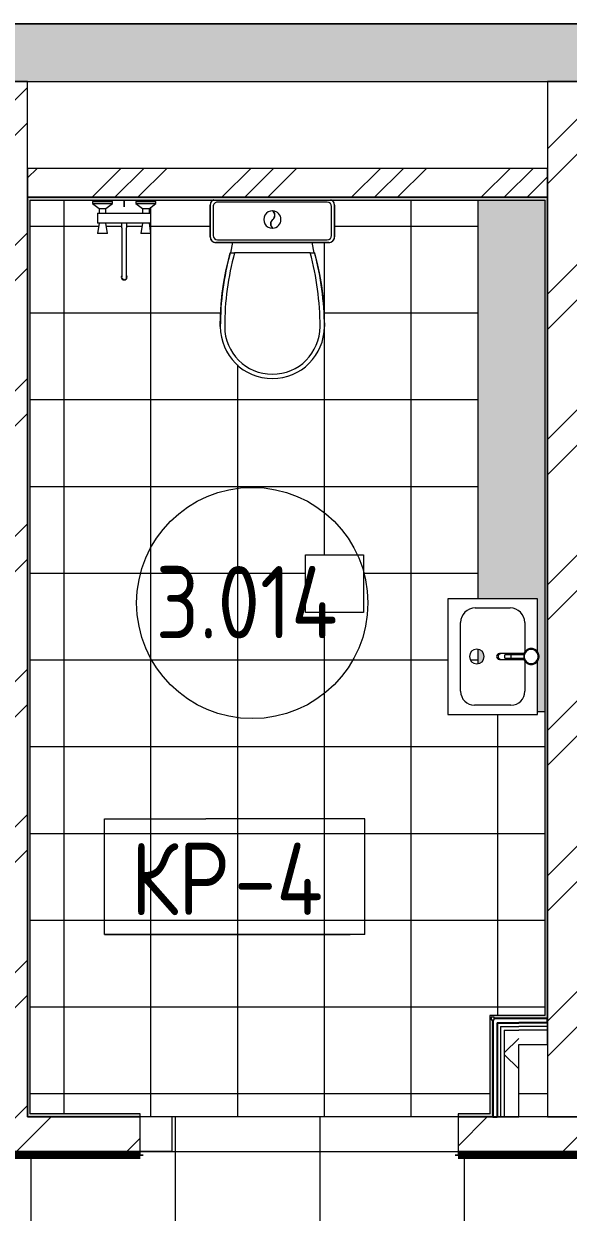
# Model space of a CAD drawing. Header units: millimetres. Extents: x 97 to 215964, y -4577 to 60645.
# Drawn here: x 123215 to 125099, y 54465 to 58575 of the extents above; entities that cross this region are included whole.
import ezdxf

# ---------------------------------------------------------------- set-up
doc = ezdxf.new("R2010")
doc.units = ezdxf.units.MM
doc.linetypes.add('ADSK_Линия сетки', pattern=[2500, 2000, -250, 0, -250])
for name, color, linetype, lineweight in [('A-AREA-____-IDEN', 2, 'Continuous', 20), ('A-FLOR-____-IDEN', 11, 'Continuous', 20), ('A-FLOR-____-OTLN', 192, 'Continuous', 9), ('A-FLOR-____-PATT', 8, 'Continuous', 9), ('A-WALL-____-MCUT', 113, 'Continuous', 9), ('A-WALL-____-PATT', 111, 'Continuous', 9), ('A-WALL-FNSH-MCUT', 113, 'Continuous', 9), ('I-WALL-____-OTLN', 2, 'Continuous', 9), ('P-SANR-FIXT-OTLN', 6, 'Continuous', 9), ('S-COLS-____-MCUT', 52, 'Continuous', 9), ('S-COLS-____-OTLN', 52, 'Continuous', 9), ('S-GRID-____-OTLN', 1, 'Continuous', 9)]:
    doc.layers.add(name, color=color, linetype=linetype, lineweight=lineweight)
doc.styles.add('GOST Common', font='GOST_Common.ttf', dxfattribs={"width": 0.9, "height": 250})
pattern_1 = [(45, (0, 0), (-251.4472, 251.4472), []), (45, (0, 381), (-251.4472, 251.4472), [])]

# ---------------------------------------------------------------- blocks, each defined once
blk = doc.blocks.new('0083_СОШ675_АР_R22_rvt-1-О_АИ_ПП_8_400_Целиком')
at = {"layer": 'A-FLOR-____-PATT', "lineweight": 5}
h = blk.add_hatch(color=221, dxfattribs=at)
h.paths.add_polyline_path([(66195, 56195), (66220, 56195), (66220, 57965), (65990, 57965), (65990, 56586.8), (66195, 56586.8), (66195, 56402.7), (66196.8, 56400.5), (66200.1, 56391.5), (66199.1, 56379.2), (66195, 56367), (66195, 56218.8)])
h.paths.add_polyline_path([(66230, 56195), (66230, 56195), (66230, 56304.2)])
h.paths.add_polyline_path([(65990, 56362.5), (65996, 56363.9), (66004.9, 56370.9), (66009.8, 56381.1), (66009.8, 56392.4), (66004.9, 56402.6), (65996, 56409.7), (65990, 56411), (65990, 56363.9)])
at = {"layer": 'A-WALL-____-PATT', "lineweight": 5}
h = blk.add_hatch(dxfattribs=at)
h.set_pattern_fill('FP_69', color=10, style=0, pattern_type=2)
h.set_pattern_definition([(50, (0, 0), (364.3679, -31.8783), [38.1, -419.1]), (355, (0, 0), (-70.4859, 382.1133), [30.48, -335.28]), (100.451, (30.36, -2.66), (293.885, 350.2334), [32.38, -356.18]), (46.184, (0, 101.6), (542.1585, -84.0858), [57.15, -628.65]), (96.636, (45.2, 94.6), (474.805, 494.8554), [48.57, -534.27]), (351.184, (0, 101.6), (474.8102, 494.85), [45.72, -502.92]), (21, (50.8, 76.2), (303.2285, -204.5305), [38.1, -419.1]), (326, (50.8, 76.2), (123.6039, 368.376), [30.48, -335.28]), (71.451, (76.07, 59.16), (426.8341, 163.8427), [32.38, -356.18]), (37.5, (0, 0), (6.17665, 169.11015), [16.764, -314.452, 16.764, -323.596, -336.55]), (37.5, (0, 0), (6.17665, 169.11015), [-671.576, 16.764, -319.786]), (7.5, (0, 0), (133.63888, 200.3615), [16.764, -177.292, 16.764, -306.832, -128.27]), (7.5, (0, 0), (133.63888, 200.3615), [-517.652, 16.764, -111.506]), (327.5, (-113.28, 0), (271.18182, -11.45836), [16.764, -110.236, 16.764, -379.476, -525.78]), (327.5, (-113.28, 0), (271.18182, -11.45836), [-523.24, 16.764, -509.016]), (317.5, (-164.08, 0), (296.2585, 50.85285), [16.764, -148.336, 16.764, -246.38, -373.38]), (317.5, (-164.08, 0), (296.2585, 50.85285), [-428.244, 16.764, -356.616])])
h.paths.add_polyline_path([(69050, 58375), (69050, 58575), (63750, 58575), (63750, 58375), (68654.6, 58375)])
h.paths.add_polyline_path([(63309.1, 58375), (63350, 58375), (63350, 58575), (63020.2, 58575), (63020.2, 58375)])
h.paths.add_polyline_path([(60270, 58375), (60270, 58575), (59250, 58575), (59250, 58375), (59850.2, 58375)])
h.paths.add_polyline_path([(61820.2, 58375), (61820.2, 58575), (61170, 58575), (61170, 58375), (61736.9, 58375)])
h.paths.add_polyline_path([(58850, 58375), (58850, 58575), (54750, 58575), (54750, 58375), (58592.5, 58375)])
h.paths.add_polyline_path([(52932.6, 58375), (54350, 58375), (54350, 58575), (52850.2, 58575), (52850.2, 58375)])
h.paths.add_polyline_path([(51600.2, 58375), (51600.2, 58575), (50950.2, 58575), (50950.2, 58375), (51045.9, 58375)])
h.paths.add_polyline_path([(49650, 58375), (49650, 58575), (48550.2, 58575), (48550.2, 58375), (49159.3, 58375)])
h.paths.add_polyline_path([(44757.1, 58375), (45350, 58375), (45350, 58575), (44200.2, 58575), (44200.2, 58375)])
h.paths.add_polyline_path([(45750, 58375), (45750.2, 58375), (45750, 58575)])
h.paths.add_polyline_path([(41400.2, 58375), (41400.2, 58575), (41250, 58575), (41250, 58375)])
h.paths.add_polyline_path([(40355, 58375), (40850, 58375), (40850, 58575), (39850.2, 58575), (39850.2, 58375)])
h.paths.add_polyline_path([(37950, 58375), (38600.2, 58375), (38600.2, 58575), (37950, 58575)])
h.paths.add_polyline_path([(36581.7, 58375), (37050, 58375), (37050, 58575), (36350, 58575), (36350, 58375)])
h.paths.add_polyline_path([(35950, 58375), (35950, 58575), (35500.2, 58575), (35500.2, 58375)])
h.paths.add_polyline_path([(31725, 58375), (32700.2, 58375), (32700.2, 58575), (31725, 58575)])
h = blk.add_hatch(dxfattribs=at)
h.set_pattern_fill('FP_7', color=10, style=0, pattern_type=2)
h.set_pattern_definition(pattern_1)
h.paths.add_polyline_path([(64310, 54795), (64430, 54795), (64430, 58375), (64310, 58375), (64310, 54838.6)])
h = blk.add_hatch(dxfattribs=at)
h.set_pattern_fill('FP_7', color=10, style=0, pattern_type=2)
h.set_pattern_definition(pattern_1)
h.paths.add_polyline_path([(66230, 54795), (66350, 54795), (66350, 58375), (66230, 58375), (66230, 54838.6)])
h = blk.add_hatch(dxfattribs=at)
h.set_pattern_fill('FP_11', color=10, style=0, pattern_type=2)
h.set_pattern_definition([(45, (0, 0), (-224.5064, 224.5064), []), (45, (79.38, 0), (0, 449.0128), []), (45, (-79.38, 0), (0, 449.0128), [])])
h.paths.add_polyline_path([(66230, 57975), (66230, 58075), (64430, 58075), (64430, 57975), (66139, 57975)])
h = blk.add_hatch(dxfattribs=at)
h.set_pattern_fill('FP_17', color=252, style=0, pattern_type=2)
h.set_pattern_definition([(45, (0, 0), (-141.42136, 141.42136), []), (135, (0, 0), (-141.42136, -141.42136), [])])
h.paths.add_polyline_path([(66080, 54795), (66130, 54795), (66130, 55095), (66080, 55095), (66080, 54838.6)])
h = blk.add_hatch(dxfattribs=at)
h.set_pattern_fill('FP_7', color=10, style=0, pattern_type=2)
h.set_pattern_definition(pattern_1)
h.paths.add_polyline_path([(69050, 54675), (69050, 54795), (67790, 54795), (67790, 54675)])
h.paths.add_polyline_path([(66139, 54675), (66690, 54675), (66690, 54795), (65920, 54795), (65920, 54675)])
h.paths.add_polyline_path([(64820, 54675), (64820, 54795), (63750, 54795), (63750, 54675)])
at = {"layer": 'A-FLOR-____-OTLN', "color": 90}
for p, q in [((65990, 56586.8), (65990, 57965)), ((65990, 56362.5), (65990, 56411)), ((66220, 56195), (66195, 56195))]:
    blk.add_line(p, q, dxfattribs=at)
at = {"layer": 'A-WALL-____-MCUT', "color": 50, "lineweight": 13}
for p, q in [((63750, 58575), (69050, 58575)), ((69050, 58575), (63750, 58575)), ((63750, 58375), (69050, 58375)), ((64430, 58375), (64310, 58375)), ((64430, 54795), (64430, 58375)), ((66230, 58375), (66230, 54795)), ((66350, 58375), (66230, 58375)), ((66230, 58075), (64430, 58075)), ((64430, 58075), (64430, 57975)), ((66230, 57975), (66230, 58075)), ((64430, 57975), (66230, 57975)), ((66080, 55095), (66080, 54795)), ((66080, 55095), (66130, 55095)), ((66230, 55095), (66130, 55095)), ((66230, 55045), (66230, 55095)), ((66130, 54795), (66130, 55045)), ((66130, 55045), (66230, 55045)), ((64820, 54795), (64430, 54795)), ((64820, 54675), (64820, 54795)), ((66690, 54795), (65920, 54795)), ((65920, 54795), (65920, 54675)), ((66080, 54795), (66130, 54795)), ((66230, 54795), (66350, 54795)), ((63750, 54675), (64820, 54675)), ((65920, 54675), (66690, 54675))]:
    blk.add_line(p, q, dxfattribs=at)
at = {"layer": 'A-WALL-____-MCUT', "color": 130, "lineweight": 25}
for p, q in [((66040, 55130), (66040, 54795)), ((66055, 55135), (66045, 55135)), ((66067.5, 55135), (66055, 55135)), ((66055, 55120), (66055, 54795)), ((66055, 55120), (66067.5, 55120)), ((66080, 55135), (66067.5, 55135)), ((66067.5, 55120), (66130, 55120)), ((66130, 55135), (66080, 55135)), ((66230, 55135), (66130, 55135)), ((66230, 55120), (66130, 55120)), ((66230, 55120), (66230, 55135)), ((66040, 54795), (66055, 54795))]:
    blk.add_line(p, q, dxfattribs=at)
at = {"layer": 'A-WALL-____-MCUT', "color": 10, "lineweight": 5}
for p, q in [((66067.5, 55107.5), (66067.5, 54795)), ((66067.5, 55107.5), (66080, 55107.5)), ((66080, 55107.5), (66130, 55107.5)), ((66230, 55107.5), (66130, 55107.5))]:
    blk.add_line(p, q, dxfattribs=at)
at = {"layer": 'A-WALL-FNSH-MCUT', "color": 90}
for p, q in [((66230, 55107.5), (66230, 55120)), ((66230, 55095), (66230, 55107.5)), ((66055, 54795), (66067.5, 54795)), ((66067.5, 54795), (66080, 54795))]:
    blk.add_line(p, q, dxfattribs=at)
blk = doc.blocks.new('ВК_Унитаз_ГОСТ 30493-96_R20 - С косым выпуском-V165-О_АИ_ПП_8_400_Целиком')
at = {"layer": 'P-SANR-FIXT-OTLN', "color": 22, "lineweight": 18}
for p, q in [((130, 215), (20, 215)), ((20, 215), (130, 215)), ((10, 190), (10, -190)), ((125, 205), (25, 205)), ((140, -190), (140, 190)), ((150, 195), (150, 190.8)), ((150, -195), (150, 195)), ((150, 195), (150, -195)), ((185, 145), (150, 137.4)), ((185, 130.7), (185, 145.7)), ((185, 130.7), (185, -130.7)), ((150, -137.4), (185, -145)), ((185, -145.7), (185, -130.7)), ((25, -205), (125, -205)), ((20, -215), (130, -215)), ((130, -215), (20, -215))]:
    blk.add_line(p, q, dxfattribs=at)
at = {"layer": 'P-SANR-FIXT-OTLN', "color": 22, "lineweight": 18, "flags": 128}
for points in [[(185, 145.7), (222.5, 155.2), (260.3, 163.1), (298.4, 169.6), (336.7, 174.5), (375.2, 177.8), (413.8, 179.6), (440, 180)], [(440, -180), (401.4, -179.2), (362.8, -176.9), (324.4, -173.1), (286.1, -167.7), (248.1, -160.7), (210.4, -152.3), (185, -145.7)]]:
    blk.add_lwpolyline(points, dxfattribs=at)
at = {"layer": 'P-SANR-FIXT-OTLN', "color": 22, "lineweight": 18}
for centre, radius, start, end in [((20, 195), 20, 90, 157.1311), ((20, 195), 20, 90, 148.5961), ((20, 195), 20, 140, 148.4965), ((20, 195), 20, 110, 130), ((20, 195), 20, 90, 100), ((130, 195), 20, 360, 90), ((130, 195), 20, 80, 90), ((130, 195), 20, 0, 90), ((130, 195), 20, 50, 70), ((130, 195), 20, 20, 40), ((25, 190), 15, 90, 180), ((125, 190), 15, 0, 90), ((130, 195), 20, 360, 10), ((440, -786), 966, 90, 105.3062), ((440, -786), 966, 90, 105.3062), ((440, -801), 966, 90, 105.3062), ((440, 0), 180, 0, 90), ((440, 0), 180, 270, 90), ((440, 0), 165, 0, 90), ((55, -10.9), 19.1, 37.7116, 141.5159), ((70, 0.1), 30, 178.194, 1.3536), ((70, -0.1), 30, 2.9611, 176.4965), ((55, -10), 19, 37.7541, 141.885), ((85, 13.3), 19.1, 217.7541, 321.5226), ((85, 12.4), 18.9, 217.7116, 322.1574), ((440, 0), 180, 270, 360), ((440, 0), 165, 270, 0), ((440, 801), 966, 254.6938, 270), ((440, 786), 966, 254.6938, 270), ((440, 786), 966, 254.6938, 270), ((20, -195), 20, 202.8689, 270), ((20, -195), 20, 211.4039, 270), ((20, -195), 20, 211.5072, 220), ((25, -190), 15, 180, 270), ((125, -190), 15, 270, 0), ((130, -195), 20, 270, 0), ((130, -195), 20, 270, 0), ((130, -195), 20, 320, 340), ((130, -195), 20, 350, 0), ((20, -195), 20, 230, 250), ((20, -195), 20, 260, 270), ((130, -195), 20, 270, 280), ((130, -195), 20, 290, 310)]:
    blk.add_arc(centre, radius, start, end, dxfattribs=at)
blk = doc.blocks.new('ВК_Рукомойник_ТТМ_РК-01_R20 - Рукомойник ТТМ РК-01-3466275-О_АИ_ПП_8_400_Целиком')
at = {"layer": 'P-SANR-FIXT-OTLN', "color": 22, "lineweight": 18}
for p, q in [((66195, 56586.8), (65885, 56586.8)), ((65885, 56586.8), (65885, 56186.8)), ((65979.8, 56554.8), (66100.2, 56554.8)), ((66195, 56402.7), (66195, 56586.8)), ((65929, 56266.6), (65929, 56504)), ((66151, 56504), (66151, 56402.7)), ((66151, 56370.9), (66151, 56266.6)), ((66195, 56186.8), (66195, 56370.9)), ((65885, 56186.8), (66195, 56186.8)), ((66103.2, 56218.8), (65976.8, 56218.8))]:
    blk.add_line(p, q, dxfattribs=at)
for centre, radius, start, end in [((65979.8, 56504), 50.8, 90, 180), ((66100.2, 56504), 50.8, 0, 90), ((65985, 56386.8), 25.4, 90, 270), ((65985, 56386.8), 25.4, 270, 90), ((65976.8, 56266.6), 47.8, 180, 270), ((66103.2, 56266.6), 47.8, 270, 0)]:
    blk.add_arc(centre, radius, start, end, dxfattribs=at)
blk = doc.blocks.new('xxx_Смеситель_Для рукомойника_R20 - Однорукояточный-V166-О_АИ_ПП_8_400_Целиком')
at = {"layer": 'P-SANR-FIXT-OTLN', "color": 170, "lineweight": 18}
for p, q in [((66066.9, 56396.8), (66063, 56396.8)), ((66089.6, 56396.8), (66066.9, 56396.8)), ((66102.7, 56392.8), (66082, 56392.8)), ((66082, 56391.8), (66082, 56392.8)), ((66082, 56392.8), (66082, 56391.8)), ((66082, 56381.8), (66082, 56391.8)), ((66147.8, 56396.8), (66089.6, 56396.8)), ((66148.4, 56392.8), (66102.7, 56392.8)), ((66102.8, 56391.8), (66102.8, 56381.8)), ((66063, 56376.8), (66066.9, 56376.8)), ((66066.9, 56376.8), (66089.6, 56376.8)), ((66082, 56381.8), (66082, 56380.8)), ((66082, 56380.8), (66082, 56381.8)), ((66082, 56380.8), (66102.7, 56380.8)), ((66089.6, 56376.8), (66147.8, 56376.8)), ((66102.7, 56380.8), (66148.4, 56380.8))]:
    blk.add_line(p, q, dxfattribs=at)
for radius, start, end in [(27.5, 90, 168.9224), (27.5, 135, 168.0233), (24.5, 90, 270), (24.5, 165, 169.7702), (24.5, 165, 169.7702), (27.5, 113.3122, 126.6881), (27.5, 90, 108.0231), (27.5, 71.9769, 90), (27.5, 270, 90), (24.5, 270, 90), (27.5, 53.3119, 66.6878), (27.5, 11.9767, 45), (27.5, 353.3116, 6.6875), (27.5, 191.0769, 270), (27.5, 191.9774, 225), (24.5, 190.2298, 195), (24.5, 190.2298, 195), (27.5, 233.3128, 246.6887), (27.5, 251.9777, 270), (27.5, 270, 288.0223), (27.5, 293.3113, 306.6872), (27.5, 315, 348.0226)]:
    blk.add_arc((66173, 56386.8), radius, start, end, dxfattribs=at)
for start_param, end_param in [(0, 1.570796), (1.570796, 3.141593)]:
    blk.add_ellipse((66063, 56386.8), major_axis=(0, 10), ratio=0.965926, start_param=start_param, end_param=end_param, dxfattribs=at)
for points, knots in [([(66059.8, 56386.8), (66059.8, 56387.6), (66059.9, 56389), (66060.3, 56390.6), (66060.7, 56391.8), (66061.2, 56392.7), (66061.6, 56393.4), (66062, 56394), (66062.6, 56394.7), (66063.2, 56395.3), (66063.8, 56395.7), (66064.2, 56396), (66064.6, 56396.2), (66065.1, 56396.4), (66065.5, 56396.6), (66066, 56396.7), (66066.4, 56396.8), (66066.7, 56396.8), (66066.9, 56396.8)], [0, 0, 0, 0, 0.0833333, 0.125, 0.1666667, 0.2083333, 0.2291667, 0.25, 0.2916667, 0.3333333, 0.3541667, 0.375, 0.3958333, 0.4166667, 0.4375, 0.4583333, 0.4791667, 0.5, 0.5, 0.5, 0.5]), ([(66093.3, 56391.8), (66092.9, 56393.3), (66092.1, 56395.2), (66090.7, 56396.5), (66090, 56396.8), (66089.6, 56396.8)], [0.1666667, 0.1666667, 0.1666667, 0.1666667, 0.3333333, 0.4166667, 0.5, 0.5, 0.5, 0.5]), ([(66102.3, 56392.8), (66102.3, 56392.8), (66102.3, 56392.7), (66102.3, 56392.6), (66102.2, 56392.5), (66102.2, 56392.2), (66102.2, 56391.9), (66102.2, 56391.8)], [0, 0, 0, 0, 0.166667, 0.333333, 0.5, 0.666667, 1, 1, 1, 1]), ([(66149.4, 56393.4), (66149.4, 56393.4), (66149.4, 56393.2), (66149.3, 56392.9), (66149.1, 56392.2), (66149, 56391.6), (66148.9, 56391.3)], [0.77430556, 0.77430556, 0.77430556, 0.77430556, 0.78298611, 0.79166667, 0.82638889, 0.86111111, 0.86111111, 0.86111111, 0.86111111]), ([(66066.9, 56376.8), (66066.7, 56376.8), (66066.4, 56376.8), (66066, 56376.9), (66065.5, 56377), (66065.1, 56377.1), (66064.6, 56377.3), (66064.2, 56377.5), (66063.8, 56377.8), (66063.3, 56378.1), (66062.9, 56378.5), (66062.4, 56379), (66062, 56379.5), (66061.6, 56380.2), (66061.2, 56380.8), (66060.7, 56381.8), (66060.3, 56382.9), (66059.9, 56384.6), (66059.8, 56385.9), (66059.8, 56386.8)], [0.5, 0.5, 0.5, 0.5, 0.5208333, 0.5416667, 0.5625, 0.5833333, 0.6041667, 0.625, 0.6458333, 0.6666667, 0.6875, 0.7083333, 0.75, 0.7708333, 0.7916667, 0.8333333, 0.875, 0.9166667, 1, 1, 1, 1]), ([(66102.7, 56380.8), (66102.7, 56380.8), (66102.8, 56380.8), (66102.8, 56380.9), (66102.8, 56381.1), (66102.8, 56381.3), (66102.8, 56381.6), (66102.8, 56381.8)], [0, 0, 0, 0, 0.166667, 0.333333, 0.5, 0.666667, 1, 1, 1, 1]), ([(66148.9, 56382.2), (66149, 56382), (66149.1, 56381.5), (66149.2, 56380.9), (66149.3, 56380.5), (66149.4, 56380.3), (66149.4, 56380.2)], [0.13888889, 0.13888889, 0.13888889, 0.13888889, 0.16666667, 0.19444444, 0.20833333, 0.22222222, 0.22222222, 0.22222222, 0.22222222])]:
    blk.add_open_spline(points, degree=3, knots=knots, dxfattribs=at)
for points in [[(66102.8, 56391.8), (66102.8, 56391.9), (66102.8, 56392.3), (66102.8, 56392.7), (66102.8, 56392.8), (66102.7, 56392.8)], [(66148.3, 56391.8), (66148, 56390.1), (66147.6, 56386.8), (66148, 56383.4), (66148.3, 56381.8)], [(66147.9, 56392.7), (66147.9, 56392.7), (66148, 56392.8), (66148, 56392.8), (66148, 56392.8)], [(66148.4, 56392.7), (66148.4, 56392.7), (66148.4, 56392.6), (66148.4, 56392.5), (66148.4, 56392.3), (66148.3, 56392), (66148.3, 56391.9), (66148.3, 56391.8)], [(66089.6, 56376.8), (66090, 56376.8), (66090.7, 56377), (66091.8, 56378), (66092.7, 56379.6), (66093.1, 56381), (66093.3, 56381.8)], [(66102.2, 56381.8), (66102.2, 56381.6), (66102.2, 56381.2), (66102.3, 56380.9), (66102.3, 56380.8), (66102.3, 56380.8)], [(66148, 56380.8), (66148, 56380.8), (66148, 56380.8), (66148, 56380.8)], [(66148.3, 56381.8), (66148.3, 56381.7), (66148.3, 56381.5), (66148.4, 56381.3), (66148.4, 56381.1), (66148.4, 56380.9), (66148.4, 56380.8), (66148.4, 56380.8)]]:
    blk.add_open_spline(points, degree=3, dxfattribs=at)
blk = doc.blocks.new('Смеситель для внутр_поливочного крана - Смеситель-V196-О_АИ_ПП_8_400_Целиком')
at = {"layer": 'P-SANR-FIXT-OTLN', "color": 170, "lineweight": 18}
for p, q in [((-8, 231), (-8, 91)), ((8, 91), (8, 231)), ((-92, 110.1), (-87, 75)), ((-92, 110.1), (-75, 110.1)), ((-89, 111.1), (-89, 110.1)), ((-75, 111.1), (-75, 111.1)), ((-75, 111.1), (-75, 111.1)), ((-75, 110.1), (-58, 110.1)), ((-63, 75), (-58, 110.1)), ((-61, 110.1), (-61, 111.1)), ((58, 110.1), (63, 75)), ((58, 110.1), (75, 110.1)), ((61, 111.1), (61, 110.1)), ((75, 111.1), (75, 111.1)), ((75, 111.1), (75, 111.1)), ((75, 110.1), (92, 110.1)), ((87, 75), (92, 110.1)), ((89, 110.1), (89, 111.1)), ((-92, 75), (-92, 40)), ((-92, 75), (-75, 75)), ((-75, 75), (75, 75)), ((75, 75), (92, 75)), ((92, 40), (92, 75)), ((-87, 23.4), (-110, 6.7)), ((-110, 6.7), (-110, 0)), ((-40, 6.7), (-110, 6.7)), ((-40, 0), (-110, 0)), ((-75, 40), (-92, 40)), ((-87, 40), (-87, 23.4)), ((-63, 23.4), (-87, 23.4)), ((75, 40), (-75, 40)), ((-63, 23.4), (-63, 40)), ((-40, 6.7), (-63, 23.4)), ((-40, 0), (-40, 6.7)), ((0, -5.5), (0, 18)), ((0, 18), (0, -5.5)), ((63, 23.4), (40, 6.7)), ((40, 6.7), (40, 0)), ((110, 6.7), (40, 6.7)), ((63, 40), (63, 23.4)), ((87, 23.4), (63, 23.4)), ((92, 40), (75, 40)), ((87, 23.4), (87, 40)), ((110, 6.7), (87, 23.4)), ((110, 0), (110, 6.7)), ((110, 0), (40, 0))]:
    blk.add_line(p, q, dxfattribs=at)
at = {"layer": 'P-SANR-FIXT-OTLN', "color": 170, "lineweight": 18, "flags": 128}
for points in [[(-8, 261), (-8, 261), (-8, 260.9), (-8, 260.8), (-8, 260.6), (-8, 260.4), (-8, 260.1), (-8, 259.8), (-8, 259.5), (-8, 259.1), (-8, 258.6), (-8, 258.1), (-8, 257.6), (-8, 257), (-8, 256.4), (-8, 255.8), (-8, 255.1), (-8, 254.3), (-8, 253.6), (-8, 252.7), (-8, 251.9), (-8, 251), (-8, 250.1), (-8, 249.2), (-8, 248.2), (-8, 247.2), (-8, 246.2), (-8, 245.1), (-8, 244.1), (-8, 243), (-8, 241.9), (-8, 240.7), (-8, 239.6), (-8, 238.4), (-8, 237.3), (-8, 236.1), (-8, 234.9), (-8, 233.7), (-8, 232.5), (-8, 231.3), (-8, 231)], [(8, 231), (8, 232.2), (8, 233.4), (8, 234.6), (8, 235.8), (8, 237), (8, 238.1), (8, 239.3), (8, 240.4), (8, 241.6), (8, 242.7), (8, 243.8), (8, 244.9), (8, 245.9), (8, 246.9), (8, 247.9), (8, 248.9), (8, 249.9), (8, 250.8), (8, 251.7), (8, 252.5), (8, 253.3), (8, 254.1), (8, 254.9), (8, 255.6), (8, 256.2), (8, 256.9), (8, 257.5), (8, 258), (8, 258.5), (8, 259), (8, 259.4), (8, 259.7), (8, 260.1), (8, 260.3), (8, 260.6), (8, 260.7), (8, 260.9), (8, 261), (8, 261)], [(-8, 74.8), (-8, 75.8), (-8, 76.9), (-8, 77.9), (-8, 79), (-8, 80.1), (-8, 81.3), (-8, 82.4), (-8, 83.6), (-8, 84.7), (-8, 85.9), (-8, 87.1), (-8, 88.3), (-8, 89.5), (-8, 90.7), (-8, 91)], [(8, 91), (8, 89.8), (8, 88.6), (8, 87.4), (8, 86.2), (8, 85), (8, 83.9), (8, 82.7), (8, 81.6), (8, 80.4), (8, 79.3), (8, 78.2), (8, 77.1), (8, 76.1), (8, 75.1)]]:
    blk.add_lwpolyline(points, dxfattribs=at)
at = {"layer": 'P-SANR-FIXT-OTLN', "color": 170, "lineweight": 18}
for radius, start, end in [(10, 0, 180), (10, 360, 180), (10, 180, 210), (10, 180, 210), (8, 165, 180), (8, 30, 105), (10, 330, 360), (10, 330, 360)]:
    blk.add_arc((0, 261), radius, start, end, dxfattribs=at)
blk = doc.blocks.new('0083_СОШ675_ВК_R22_rvt-1-О_АИ_ПП_8_400_Целиком')
at = {"layer": 'P-SANR-FIXT-OTLN', "color": 170, "lineweight": 18}
for name, p, rotation in [('Смеситель для внутр_поливочного крана - Смеситель-V196-О_АИ_ПП_8_400_Целиком', (64765, 57960), 180), ('ВК_Унитаз_ГОСТ 30493-96_R20 - С косым выпуском-V165-О_АИ_ПП_8_400_Целиком', (65277.6, 57968), 269.9999999999997)]:
    blk.add_blockref(name, p, dxfattribs=dict(at, rotation=rotation))
for name in ['ВК_Рукомойник_ТТМ_РК-01_R20 - Рукомойник ТТМ РК-01-3466275-О_АИ_ПП_8_400_Целиком', 'xxx_Смеситель_Для рукомойника_R20 - Однорукояточный-V166-О_АИ_ПП_8_400_Целиком']:
    blk.add_blockref(name, (0, 0), dxfattribs=at)
blk = doc.blocks.new('BSC_Колонна _Прямоугольная - ПР-1_Профиль торцевой для плитки-3497357-О_АИ_ПП_8_400_Целиком')
at = {"layer": 'S-COLS-____-MCUT'}
for p, q in [((5, 5), (-5, 5)), ((-5, 5), (-5, -5)), ((5, -5), (5, 5)), ((-5, -5), (5, -5))]:
    blk.add_line(p, q, dxfattribs=at)
blk = doc.blocks.new('ADSK_Марка_Перекрытие - Типоразмер_ADSK_Марка-158127-О_АИ_ПП_8_400_Целиком')
at = {"layer": 'A-FLOR-____-IDEN'}
for p, q in [((-4.5, 4), (-1, 4)), ((-4.5, 0), (-4.5, 4)), ((4.5, 4), (-1, 4)), ((4.5, 0), (4.5, 4)), ((4.5, 0), (-4.5, 0)), ((-4.5, 0), (4, 0))]:
    blk.add_line(p, q, dxfattribs=at)
blk = doc.blocks.new('ADSK_Марка_Помещение_ОдноЗначение - Номер-159740-О_АИ_ПП_8_400_Целиком')
at = {"layer": 'A-AREA-____-IDEN'}
blk.add_circle((0, 0), 4, dxfattribs=at)

msp = doc.modelspace()

# ---------------------------------------------------------------- hatches: boundary and pattern name
at = {"layer": 'A-FLOR-____-PATT'}
h = msp.add_hatch(dxfattribs=at)
h.set_pattern_fill('FP_199', color=256, style=0, pattern_type=2)
h.set_pattern_definition([(0, (109740.37, 54875), (0, 500), []), (90, (109740.37, 54875), (-500, 3e-14), [])])
h.paths.add_polyline_path([(113347.887824, 51375.000586), (113347.915173, 51374.999414), (113617.089904, 51374.999414)])
h.paths.add_polyline_path([(125947.887824, 51374.999414), (125947.887824, 51390.000586), (128047.865903, 51390.000586), (128047.865903, 54660.000586), (126587.910289, 54660.000586), (126587.910289, 54675), (125487.910289, 54675), (125487.910289, 54660.000586), (124717.887824, 54660.000586), (124717.881378, 54795), (123727.865903, 54795), (123727.865903, 54675), (123617.887824, 54675), (123617.887824, 54660.000586), (122562.875878, 54660.000586), (122562.875878, 54475), (122557.875878, 54475), (122557.875878, 54465), (122547.875878, 54465), (122547.865903, 54460), (122147.875878, 54460), (122147.865903, 54465), (122137.875878, 54465), (122137.875878, 54474.999414), (122132.875878, 54474.999414), (122132.875878, 58274.820999), (121887.875878, 58274.820999), (121887.875878, 58360.011786), (120477.865903, 58360.011786), (120477.865903, 58109.999414), (120462.865903, 58109.999414), (120462.887824, 57009.999414), (120477.865903, 57009.999414), (120477.865903, 54675.000586), (120472.865903, 54675.000586), (120472.865903, 54665.000586), (120462.865903, 54665.000586), (120462.865903, 54660.000586), (118062.865903, 54660.000586), (118062.865903, 54475.000586), (118057.865903, 54475), (118057.865903, 54465.000586), (118047.865903, 54465.000586), (118047.865903, 54460.000586), (117647.865903, 54460.000586), (117647.865903, 54465.000586), (117637.865903, 54465.000586), (117637.865903, 54475.000586), (117632.865903, 54475), (117632.865903, 54655.001172), (117105.666932, 54655.001172), (117105.666932, 54660.000586), (113562.865903, 54660.000586), (113562.865903, 54475.000586), (113557.865903, 54475), (113557.865903, 54465.000586), (113547.865903, 54465.000586), (113547.865903, 54460.000586), (113147.865903, 54460.000586), (113147.865903, 54465.000586), (113137.865903, 54465.000586), (113137.865903, 54474.999414), (113132.865903, 54474.999414), (113132.865903, 54660.000586), (112277.865903, 54660.000586), (112277.865903, 54665.000586), (112267.865903, 54665.000586), (112267.865903, 54675.000586), (112262.865903, 54675.874627), (112262.865903, 55039.999414), (112277.865903, 55039.999414), (112277.865903, 55709.999414), (112262.865903, 55709.999414), (112262.865903, 56254.999414), (112277.865903, 56254.999414), (112277.865903, 56924.999414), (112262.865903, 56924.999414), (112262.865903, 57369.999414), (112277.865903, 57369.999414), (112277.865903, 58039.999414), (112262.865903, 58039.999414), (112262.865903, 58360), (108863.094875, 58360), (108863.094875, 58168.000586), (108858.094875, 58168.000586), (108858.094875, 58158.000586), (108848.094875, 58158.000586), (108847.865756, 58153.000586), (108447.865903, 58153.000586), (108447.844094, 58158.000586), (108437.865903, 58158.000586), (108437.865903, 58168.000586), (108432.865903, 58168.000586), (108432.865903, 58360), (104563.094875, 58360), (104563.094875, 58168.000586), (104558.094875, 58168.000586), (104558.094875, 58158.000586), (104548.094875, 58158.000586), (104547.865903, 58153.000586), (104147.887824, 58153.000586), (104147.844094, 58158.000586), (104137.887824, 58158.000586), (104137.887824, 58168.000586), (104132.887824, 58168.000586), (104132.887824, 58360), (100063.094875, 58360), (100063.094875, 58168.001172), (100058.094875, 58168.001172), (100058.094875, 58158.001172), (100048.094875, 58158.001172), (100047.844127, 58153.001172), (99647.865903, 58153.001172), (99647.844094, 58158.001172), (99637.865903, 58158.001172), (99637.865903, 58168.001172), (99632.865903, 58168.001172), (99632.865903, 58360.05818), (95163.116796, 58359.997374), (95163.116796, 58175.000586), (95158.116796, 58175), (95158.116796, 58165.000586), (95148.116796, 58165.000586), (95147.865803, 58160.000586), (94747.865903, 58160.000586), (94747.83858, 58165.000586), (94737.865903, 58165.000586), (94737.865903, 58175.000586), (94732.865903, 58175.903658), (94732.865903, 58360.05818), (91447.865903, 58359.153685), (91447.865903, 58099.999414), (91432.865903, 58099.999414), (91432.887824, 57429.999414), (91447.865903, 57429.999414), (91447.865903, 55609.999414), (91432.865903, 55609.999414), (91432.887824, 54939.999414), (91447.865903, 54939.999414), (91447.865903, 54374.999707), (91232.865903, 54374.999707), (91232.887824, 51674.999707), (91447.865903, 51674.999707), (91448.898748, 51390.000586), (95747.865903, 51390.000586), (95748.201936, 51374.999414), (98247.865903, 51374.999414), (98247.865903, 51390.000586), (105097.887824, 51390.000586), (105097.887824, 51375.000586), (106197.887824, 51374.999414), (106197.887824, 51390.000586), (111897.926742, 51390.000586), (111898.372184, 51374.999414), (112997.926742, 51374.999414), (112997.926742, 51390.000586), (114082.887824, 51390.000586), (114082.889081, 51375.000586), (116082.887824, 51374.999414), (116082.887824, 51390.000586), (124847.887824, 51390.000586), (124847.889934, 51375.000586), (124936.928693, 51375.000586)])
h.paths.add_polyline_path([(118167.865903, 51375), (118167.862527, 51375.000586), (118047.887824, 51375.000586)])
h.paths.add_polyline_path([(117317.486852, 54335.471708), (117322.573205, 54336.294976), (117316.623789, 54336.033665)])
h.paths.add_polyline_path([(117161.210824, 54485.215954), (117160.986852, 54492.477542), (117160.572639, 54492.477542), (117160.792352, 54489.977542)])
h.paths.add_polyline_path([(117474.401066, 54492.477542), (117472.986852, 54492.477542), (117474.179665, 54489.977542)])
h.paths.add_polyline_path([(117337.791762, 54336.790443), (117337.610033, 54337.478492), (117337.610033, 54336.796702)])
h.paths.add_polyline_path([(117317.486852, 54335.471708), (117292.162538, 54337.655731), (117274.52639, 54341.54585), (117251.2799, 54350.095785), (117231.685576, 54361.111481), (117214.713579, 54374.705094), (117195.175825, 54393.658277), (117188.997864, 54403.413831), (117176.500071, 54424.103452), (117164.143679, 54462.292771), (117161.326976, 54478.461488), (117159.986852, 54618.010847), (117160.986852, 54654.977542), (117474.986852, 54653.977542), (117474.361919, 54482.669965), (117467.909388, 54448.74092), (117466.080071, 54441.887602), (117460.645885, 54428.727542), (117453.366772, 54414.727542), (117444.94877, 54400.529333), (117439.79788, 54394.560594), (117433.619918, 54386.734718), (117426.070637, 54379.497471), (117419.390681, 54373.004497), (117410.391251, 54366.296943), (117403.288128, 54360.991355), (117393.18366, 54355.289784), (117382.929361, 54349.684638), (117373.532739, 54345.473086), (117372.716244, 54346.159705), (117347.671624, 54338.509404), (117327.548443, 54335.888761), (117318.813478, 54335.526697)])
h.paths.add_polyline_path([(117277.013462, 54340.761056), (117279.281032, 54340.874159), (117277.013462, 54342.294384), (117273.722544, 54342.276076), (117276.825194, 54340.847728)])
h.paths.add_polyline_path([(117349.748614, 54374.126093), (117360.782349, 54377.404099), (117351.383594, 54374.711079)])
h.paths.add_polyline_path([(117251.521187, 54388.846654), (117248.271729, 54391.910018), (117250.732064, 54389.43687)])
h.paths.add_polyline_path([(117221.759271, 54417.099697), (117210.856954, 54438.284871), (117203.36007, 54450.538922), (117211.973855, 54431.232582), (117217.814639, 54422.862044), (117221.112652, 54418.044282)])
h.paths.add_polyline_path([(117220.404813, 54419.443312), (117211.39874, 54433.548522), (117204.507373, 54448.93031), (117205.380437, 54448.93031), (117220.012447, 54420.213373)])
h.paths.add_polyline_path([(117417.932294, 54422.862044), (117427.352449, 54440.063502), (117421.869596, 54430.386823), (117418.303383, 54424.323981)])
h.paths.add_polyline_path([(117425.414775, 54435.674534), (117426.657486, 54436.169407), (117425.701578, 54436.113709)])
h.paths.add_polyline_path([(117431.91576, 54451.134162), (117431.839555, 54453.137186), (117432.150524, 54452.231181)])
h.paths.add_polyline_path([(117337.933552, 54460.53943), (117334.886852, 54459.839858), (117336.757009, 54459.989488)])
h.paths.add_polyline_path([(117335.883343, 54458.113886), (117347.847943, 54471.581052), (117341.255694, 54463.771943), (117336.613356, 54458.977542)])
h.paths.add_polyline_path([(117293.879717, 54464.194831), (117286.70023, 54474.999414), (117288.301649, 54470.796993), (117293.71801, 54464.386226)])
h.paths.add_polyline_path([(117317.486852, 54454.594235), (117326.40004, 54455.572843), (117321.252131, 54455.383619), (117309.586137, 54455.849076), (117301.438957, 54458.977542), (117308.869231, 54455.493646), (117315.570583, 54454.664079), (117316.672803, 54454.623905)])
h.paths.add_polyline_path([(108847.843981, 54460), (108447.865903, 54460), (108447.865903, 54465), (108437.865903, 54465), (108437.865903, 54475), (108432.865903, 54475), (108432.865903, 54874.999414), (108437.865903, 54875), (108437.865903, 54885), (108447.865903, 54885), (108447.865903, 54890), (108847.843981, 54890), (108847.865903, 54885.000548), (108857.843981, 54885), (108857.843981, 54875), (108862.843981, 54874.124786), (108862.843981, 54474.999414), (108857.843981, 54474.999414), (108857.843981, 54465), (108847.843981, 54465)])
h.paths.add_polyline_path([(104147.865903, 54460), (104147.865903, 54465), (104137.865903, 54465), (104137.865903, 54474.999414), (104132.865903, 54475), (104132.865903, 54874.999414), (104137.865903, 54875), (104137.865903, 54885), (104147.865903, 54885), (104147.865903, 54890), (104547.843981, 54890), (104547.865903, 54885.000548), (104557.843981, 54885), (104557.843981, 54875), (104562.843981, 54874.999414), (104562.843981, 54475), (104557.843981, 54475), (104557.843981, 54465), (104547.843981, 54465), (104547.843981, 54460), (104484.408705, 54460)])
h.paths.add_polyline_path([(100006.182048, 54460), (99647.865903, 54460), (99647.865903, 54465), (99637.865903, 54465), (99637.865903, 54475), (99632.865903, 54475), (99632.865903, 54874.999414), (99637.865903, 54875.000586), (99637.865903, 54885.000586), (99647.865903, 54885.000586), (99647.865903, 54890.000586), (100047.865803, 54890.000586), (100047.865903, 54885.000586), (100057.865903, 54885.000586), (100057.865903, 54875.000586), (100062.865903, 54874.999414), (100062.865903, 54475), (100057.865903, 54474.999414), (100057.865903, 54465), (100047.865903, 54465), (100047.865903, 54460)])
h.paths.add_polyline_path([(95129.869685, 54460.000586), (94747.865903, 54460.000586), (94747.865903, 54465.000586), (94737.865903, 54465.000586), (94737.865903, 54475.000586), (94732.865903, 54475.000586), (94732.865903, 54875.000586), (94737.865903, 54875.000586), (94737.865903, 54885.000586), (94747.865903, 54885.000586), (94747.865903, 54890.000586), (95147.865903, 54890.000586), (95147.865903, 54885.000586), (95157.865903, 54885.000586), (95157.865903, 54875.000586), (95162.865903, 54874.999414), (95162.865903, 54474.999414), (95157.865903, 54474.999414), (95157.865903, 54465.000586), (95147.865903, 54465.000586), (95147.865903, 54460.000586)])
h.paths.add_polyline_path([(117353.051659, 54489.977542), (117352.296307, 54490.012829), (117352.308071, 54493.561658)])
h.paths.add_polyline_path([(117347.98079, 54507.609083), (117347.98079, 54506.047987), (117348.031987, 54507.377542)])
h.paths.add_polyline_path([(117348.27378, 54472.176595), (117352.314436, 54484.493328), (117352.554441, 54493.676358), (117349.555476, 54507.609083), (117352.284274, 54493.676358), (117351.480642, 54480.398015), (117348.289792, 54472.224641)])
h.paths.add_polyline_path([(117297.040152, 54519.415654), (117300.086852, 54520.115226), (117297.258343, 54519.517641)])
h.paths.add_polyline_path([(117432.201443, 54527.896082), (117422.99985, 54548.722503), (117417.159066, 54557.09304), (117417.331724, 54555.051087), (117431.613634, 54528.955999)])
h.paths.add_polyline_path([(117342.522783, 54515.013473), (117330.63336, 54523.247927), (117319.403122, 54525.291005), (117309.279858, 54524.571465), (117313.721573, 54524.571465), (117325.387568, 54524.106008), (117333.534748, 54520.977542), (117342.439372, 54515.057069)])
h.paths.add_polyline_path([(117200.721016, 54521.444943), (117202.220389, 54523.914644), (117200.7964, 54521.682875)])
h.paths.add_polyline_path([(117431.613634, 54527.059581), (117418.830077, 54554.570289), (117429.214764, 54535.422629), (117431.371598, 54527.896082)])
h.paths.add_polyline_path([(117230.866272, 54576.598123), (117236.236605, 54580.422629), (117232.730245, 54578.0284)])
h.paths.add_polyline_path([(117244.889019, 54586.624205), (117239.171674, 54582.971082), (117244.246764, 54586.192763)])
h.paths.add_polyline_path([(117264.822029, 54598.705996), (117268.493781, 54599.843138), (117265.061249, 54598.803489)])
h.paths.add_polyline_path([(117363.167879, 54601.552235), (117352.470432, 54605.244005), (117360.690345, 54602.336689), (117362.931939, 54601.62694)])
h.paths.add_polyline_path([(117341.809691, 54608.234346), (117330.462617, 54610.76925), (117341.494015, 54608.303456)])
h.paths.add_polyline_path([(104547.865903, 58168.000586), (104548.094389, 58168.001072), (104547.865903, 58175), (104147.887824, 58174.638313), (104148.692441, 58168.000586), (104183.890913, 58168.000586)])
h.paths.add_polyline_path([(108848.094875, 58168.000586), (108847.865903, 58175.000586), (108447.865903, 58175), (108447.865903, 58168.000586), (108847.865856, 58168.000586)])
h.paths.add_polyline_path([(100047.865903, 58168.001172), (100048.094875, 58168.001172), (100047.843981, 58175), (99647.865903, 58175), (99647.865903, 58168.001172), (100047.844027, 58168.001172)])
h.paths.add_polyline_path([(95147.87909, 58175.000586), (95148.116796, 58175.011151), (95147.865903, 58175.000586)])
h = msp.add_hatch(dxfattribs=at)
h.set_pattern_fill('FP_153', color=256, style=0, pattern_type=2)
h.set_pattern_definition([(0, (123955.4, 56675), (0, 300), []), (90, (123955.4, 56675), (-300, 2e-14), [])])
h.paths.add_polyline_path([(125027.887824, 54795), (125027.865903, 55045), (124927.865903, 55045), (124927.865903, 54795), (124936.928693, 54795)])
h.paths.add_polyline_path([(123617.887824, 54795.000586), (124717.887824, 54795.000586), (124717.887824, 54805.000586), (124827.865903, 54805.000586), (124827.865903, 55145.000587), (125017.865903, 55145.000587), (125017.865903, 56195), (124992.887824, 56195), (124992.887824, 56186.771583), (124682.887824, 56186.771583), (124682.887824, 56586.771583), (124787.887824, 56586.771583), (124787.887824, 57965), (124282.343702, 57963.908995), (124286.466252, 57959.786445), (124289.45799, 57954.106322), (124289.85273, 57953.153337), (124290.534213, 57942.976956), (124289.718798, 57832.477236), (124286.466252, 57826.167467), (124282.343702, 57822.044917), (124276.663579, 57819.053179), (124275.710594, 57818.65844), (124265.534213, 57817.976956), (124212.966646, 57817.976956), (124225.254969, 57765.370678), (124240.534213, 57697.029787), (124252.054148, 57606.087026), (124255.124765, 57524.866886), (124249.400862, 57481.389528), (124231.418786, 57437.976956), (124202.813434, 57400.697735), (124165.534213, 57372.092383), (124138.447355, 57360.119626), (124118.239356, 57353.599195), (124072.085118, 57348.431038), (124028.946785, 57354.110307), (124012.621071, 57360.22006), (123985.128192, 57372.403934), (123948.254992, 57400.697735), (123919.64964, 57437.976956), (123901.156452, 57485.271814), (123895.534213, 57527.976956), (123899.361606, 57613.882813), (123912.86286, 57708.161202), (123938.101781, 57817.976956), (123875.034493, 57818.792371), (123868.724724, 57822.044917), (123864.602174, 57826.167467), (123861.610436, 57831.84759), (123861.215697, 57832.800575), (123860.534213, 57842.976956), (123861.349628, 57953.476676), (123864.602175, 57959.786445), (123868.724724, 57963.908995), (123868.602676, 57965), (123237.865903, 57965), (123237.865903, 54805.000586), (123617.887824, 54805.000586)])
h.paths.add_polyline_path([(124782.887824, 56361.371583), (124787.887824, 56362.5128), (124787.887824, 56411.030366), (124782.887824, 56412.171583), (124771.867177, 56409.656192), (124763.029305, 56402.608224), (124758.124655, 56392.423615), (124758.124655, 56381.119551), (124763.029305, 56370.934942), (124771.867177, 56363.886974), (124779.710984, 56362.096676)])
h.paths.add_polyline_path([(124390.639803, 56538.708215), (124190.639803, 56538.708215), (124190.639803, 56738.708215), (124390.639803, 56738.708215)])
h.paths.add_polyline_path([(123564.958377, 57691.249549), (123557.645802, 57693.897021), (123555.959621, 57694.976956), (123554.887824, 57698.976956), (123555.959621, 57699.242543), (123554.887824, 57702.996194), (123554.250585, 57884.976956), (123499.90864, 57884.830661), (123504.887824, 57849.835791), (123470.887824, 57849.835791), (123475.867009, 57884.976956), (123470.887824, 57884.976956), (123471.467085, 57919.976956), (123475.887824, 57919.976956), (123475.887824, 57936.574028), (123452.887824, 57953.284506), (123452.887824, 57959.976956), (123522.887824, 57959.976956), (123521.951118, 57952.603949), (123499.887824, 57936.574028), (123499.887824, 57919.976956), (123625.887824, 57919.976956), (123625.887824, 57936.574028), (123602.887824, 57953.284506), (123602.887824, 57959.976956), (123672.887824, 57959.976956), (123672.887824, 57953.284506), (123649.887824, 57936.574028), (123649.90864, 57919.976956), (123654.887824, 57919.976956), (123654.308563, 57884.976956), (123649.958867, 57884.477652), (123654.887824, 57849.835791), (123620.887824, 57849.835791), (123625.867009, 57884.976956), (123570.887824, 57883.976956), (123569.816027, 57694.976956), (123566.448638, 57691.866836)])
at = {"layer": 'A-WALL-____-PATT'}
for points in [[(123679.168828, 57965), (125017.865903, 57965), (125017.865903, 57975), (123227.865903, 57975), (123227.865903, 57965), (123521.951118, 57965)], [(123237.865903, 54795.000586), (123237.865903, 57965), (123227.865903, 57965), (123227.865903, 54795.000586)], [(125027.865903, 55135.000587), (125027.865903, 57975), (125017.865903, 57975), (125017.865903, 55135.000587)], [(124827.865903, 54805.000586), (124837.865903, 54805.000586), (124837.714387, 55130.000587), (124832.865903, 55130.000587), (124832.865903, 55140.000587), (124837.865903, 55140.000587), (124837.865903, 55145.000587), (124827.865903, 55145.000587), (124827.865903, 54838.611208)], [(124936.928693, 55135.000587), (125017.865903, 55135.000587), (125017.865903, 55145.000587), (124837.865903, 55145.000587), (124837.865903, 55140.000587), (124842.865903, 55140.000587), (124842.865903, 55135.000587)]]:
    msp.add_hatch(color=7, dxfattribs=at).paths.add_polyline_path(points)
h = msp.add_hatch(color=7, dxfattribs=at)
h.paths.add_polyline_path([(123617.887824, 54795.000586), (123617.887824, 54805.000586), (123237.865903, 54805.000586), (123237.865903, 54795.000586)])
h.paths.add_polyline_path([(124837.865903, 54795.000586), (124837.865903, 54805.000586), (124717.887824, 54805.000586), (124717.887824, 54795.000586)])
h = msp.add_hatch(color=7, dxfattribs=at)
h.paths.add_polyline_path([(125292.875878, 54665.000586), (125292.875878, 54675.000586), (124717.887824, 54675.000586), (124717.887824, 54665.000586), (124936.928693, 54665.000586)])
h.paths.add_polyline_path([(123617.887824, 54665.000586), (123617.887824, 54675.000586), (122557.875878, 54675.000586), (122557.875878, 54665.000586)])

# ---------------------------------------------------------------- linework, layer by layer
at = {"layer": 'A-FLOR-____-OTLN'}
for p, q in [((124190.639803, 56538.708215), (124190.639803, 56738.708215)), ((124190.639803, 56738.708215), (124390.639803, 56738.708215)), ((124390.639803, 56738.708215), (124390.639803, 56538.708215)), ((124390.639803, 56538.708215), (124190.639803, 56538.708215)), ((124717.887824, 54795), (123617.887824, 54795)), ((123727.865903, 54795), (123727.865903, 54675)), ((123727.865903, 54675), (123617.887824, 54675))]:
    msp.add_line(p, q, dxfattribs=at)
at = {"layer": 'A-WALL-____-MCUT', "color": 7}
for p, q in [((122547.875878, 54665.000586), (123617.887824, 54665.000586)), ((123617.887824, 54675.000586), (122557.875878, 54675.000586)), ((123617.887824, 54665.000586), (123617.887824, 54675.000586)), ((125487.910289, 54675.000586), (124717.887824, 54675.000586)), ((124717.887824, 54675.000586), (124717.887824, 54665.000586)), ((124717.887824, 54665.000586), (125487.910289, 54665.000586))]:
    msp.add_line(p, q, dxfattribs=at)
at = {"layer": 'A-WALL-FNSH-MCUT', "color": 7}
for p, q in [((125027.865903, 57975), (123227.865903, 57975)), ((123227.865903, 57975), (123227.865903, 54795.000586)), ((123237.865903, 57965), (125017.865903, 57965)), ((123237.865903, 54805.000586), (123237.865903, 57965)), ((125017.865903, 57965), (125017.865903, 55145.000587)), ((125027.865903, 55135.000587), (125027.865903, 57975)), ((124827.865903, 55145.000587), (124827.865903, 54805.000586)), ((125017.865903, 55145.000587), (124827.865903, 55145.000587)), ((124837.865903, 54795.000586), (124837.865903, 55130.000587)), ((124842.865903, 55135.000587), (125027.865903, 55135.000587)), ((123227.865903, 54795.000586), (123617.887824, 54795.000586)), ((123617.887824, 54805.000586), (123237.865903, 54805.000586)), ((123617.887824, 54795.000586), (123617.887824, 54805.000586)), ((124827.865903, 54805.000586), (124717.887824, 54805.000586)), ((124717.887824, 54805.000586), (124717.887824, 54795.000586)), ((124717.887824, 54795.000586), (124837.865903, 54795.000586))]:
    msp.add_line(p, q, dxfattribs=at)
at = {"layer": 'I-WALL-____-OTLN', "color": 5, "lineweight": 90}
for p, q in [((123617.887824, 54660.000586), (123617.887824, 54665.000586)), ((124717.887824, 54665.000586), (124717.887824, 54660.000586)), ((123617.887824, 54660.000586), (122562.875878, 54660.000586)), ((125487.910289, 54660.000586), (124717.887824, 54660.000586))]:
    msp.add_line(p, q, dxfattribs=at)
at = {"layer": 'S-GRID-____-OTLN', "linetype": 'ADSK_Линия сетки'}
for p, q in [((55228.336609, 58375.000586), (213876.441901, 58375.000586)), ((55228.336609, 54675.000586), (215146.441901, 54675.000586))]:
    msp.add_line(p, q, dxfattribs=at)

# ---------------------------------------------------------------- block references
at = {"color": 250, "lineweight": 5}
for name in ['0083_СОШ675_АР_R22_rvt-1-О_АИ_ПП_8_400_Целиком', '0083_СОШ675_ВК_R22_rvt-1-О_АИ_ПП_8_400_Целиком']:
    msp.add_blockref(name, (58797.887824, 0), dxfattribs=at)
at = {"layer": 'A-AREA-____-IDEN', "xscale": 99.99999999999993, "yscale": 99.99999999999993, "zscale": 99.99999999999993}
msp.add_blockref('ADSK_Марка_Помещение_ОдноЗначение - Номер-159740-О_АИ_ПП_8_400_Целиком', (124005.991549, 56571.876904), dxfattribs=at)
at = {"layer": 'A-FLOR-____-IDEN', "xscale": 99.99999999999993, "yscale": 99.99999999999993, "zscale": 99.99999999999993}
msp.add_blockref('ADSK_Марка_Перекрытие - Типоразмер_ADSK_Марка-158127-О_АИ_ПП_8_400_Целиком', (123944.892555, 55424.999707), dxfattribs=at)
at = {"layer": 'S-COLS-____-OTLN'}
msp.add_blockref('BSC_Колонна _Прямоугольная - ПР-1_Профиль торцевой для плитки-3497357-О_АИ_ПП_8_400_Целиком', (124837.865903, 55135.000587), dxfattribs=at)

# ---------------------------------------------------------------- texts
at = {"layer": 'A-AREA-____-IDEN', "lineweight": 9, "insert": (123671.634292, 56699.601976), "char_height": 250, "width": 822.531375, "attachment_point": 1, "style": 'GOST Common'}
msp.add_mtext('3.014', dxfattribs=at)
at = {"layer": 'A-FLOR-____-IDEN', "lineweight": 9, "char_height": 250, "attachment_point": 1, "style": 'GOST Common'}
for s, insert, width in [('КР', (123585.961709, 55742.837281), 432.91125), ('-4', (123943.149209, 55742.837281), 411.2656875)]:
    msp.add_mtext(s, dxfattribs=dict(at, insert=insert, width=width))

doc.saveas('drawing.dxf')
